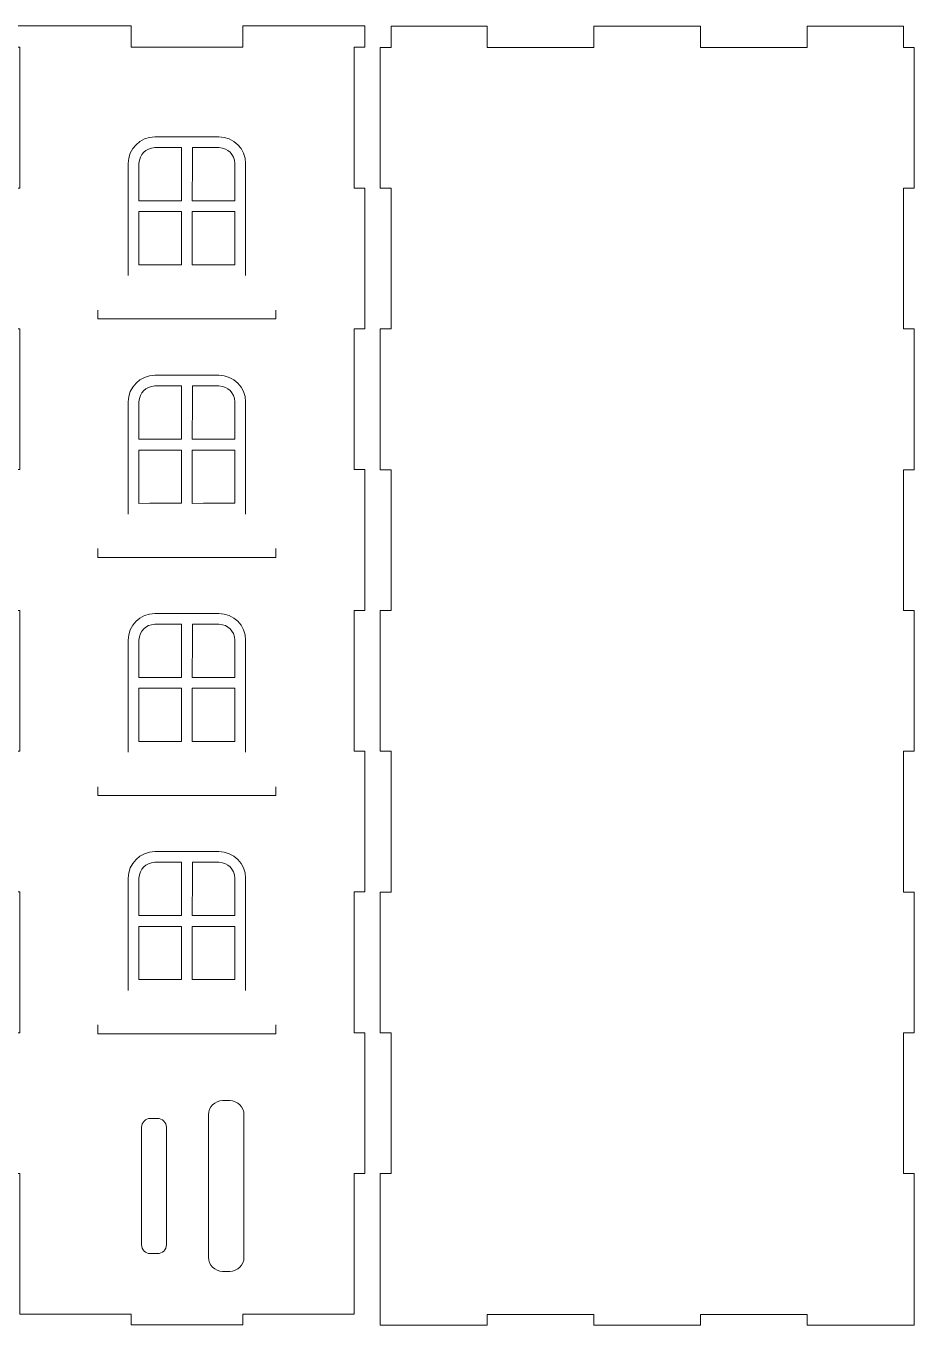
# Model space of a CAD drawing. Header units: millimetres. Extents: x -494 to 494, y -418 to 418.
# Drawn here: x -15.2 to 234.4, y -418.2 to -53.2 of the extents above; entities that cross this region are included whole.
import ezdxf

# ---------------------------------------------------------------- set-up
doc = ezdxf.new("R2010")
doc.units = ezdxf.units.MM
doc.header["$MEASUREMENT"] = 0

msp = doc.modelspace()

# ---------------------------------------------------------------- linework, layer by layer
at = {"lineweight": 9}
for points, knots in [([(77.0601, -375.596), (77.0601, -375.596), (77.0601, -415.156), (77.0601, -415.156), (77.0601, -415.156), (77.0601, -415.156), (45.7201, -415.156), (45.7201, -415.156), (45.7201, -415.156), (45.7201, -415.156), (45.7201, -418.156), (45.7201, -418.156), (45.7201, -418.156), (45.7201, -418.156), (14.3901, -418.156), (14.3901, -418.156), (14.3901, -418.156), (14.3901, -418.156), (14.3901, -415.156), (14.3901, -415.156), (14.3901, -415.156), (14.3901, -415.156), (-16.9399, -415.156), (-16.9399, -415.156), (-16.9399, -415.156), (-16.9399, -415.156), (-16.9399, -375.596), (-16.9399, -375.596), (-16.9399, -375.596), (-16.9399, -375.596), (-19.9399, -375.596), (-19.9399, -375.596), (-19.9399, -375.596), (-19.9399, -375.596), (-19.9399, -336.046), (-19.9399, -336.046), (-19.9399, -336.046), (-19.9399, -336.046), (-16.9399, -336.046), (-16.9399, -336.046), (-16.9399, -336.046), (-16.9399, -336.046), (-16.9399, -296.486), (-16.9399, -296.486), (-16.9399, -296.486), (-16.9399, -296.486), (-19.9399, -296.486), (-19.9399, -296.486), (-19.9399, -296.486), (-19.9399, -296.486), (-19.9399, -256.936), (-19.9399, -256.936), (-19.9399, -256.936), (-19.9399, -256.936), (-16.9399, -256.936), (-16.9399, -256.936), (-16.9399, -256.936), (-16.9399, -256.936), (-16.9399, -217.376), (-16.9399, -217.376), (-16.9399, -217.376), (-16.9399, -217.376), (-19.9399, -217.376), (-19.9399, -217.376), (-19.9399, -217.376), (-19.9399, -217.376), (-19.9399, -177.816), (-19.9399, -177.816), (-19.9399, -177.816), (-19.9399, -177.816), (-16.9399, -177.816), (-16.9399, -177.816), (-16.9399, -177.816), (-16.9399, -177.816), (-16.9399, -138.266), (-16.9399, -138.266), (-16.9399, -138.266), (-16.9399, -138.266), (-19.9399, -138.266), (-19.9399, -138.266), (-19.9399, -138.266), (-19.9399, -138.266), (-19.9399, -98.706), (-19.9399, -98.706), (-19.9399, -98.706), (-19.9399, -98.706), (-16.9399, -98.706), (-16.9399, -98.706), (-16.9399, -98.706), (-16.9399, -98.706), (-16.9399, -59.156), (-16.9399, -59.156), (-16.9399, -59.156), (-16.9399, -59.156), (-19.9399, -59.156), (-19.9399, -59.156), (-19.9399, -59.156), (-19.9399, -59.156), (-19.9399, -53.156), (-19.9399, -53.156), (-19.9399, -53.156), (-19.9399, -53.156), (14.3901, -53.156), (14.3901, -53.156), (14.3901, -53.156), (14.3901, -53.156), (14.3901, -59.156), (14.3901, -59.156), (14.3901, -59.156), (14.3901, -59.156), (45.7201, -59.156), (45.7201, -59.156), (45.7201, -59.156), (45.7201, -59.156), (45.7201, -53.156), (45.7201, -53.156), (45.7201, -53.156), (45.7201, -53.156), (80.0601, -53.156), (80.0601, -53.156), (80.0601, -53.156), (80.0601, -53.156), (80.0601, -59.156), (80.0601, -59.156), (80.0601, -59.156), (80.0601, -59.156), (77.0601, -59.156), (77.0601, -59.156), (77.0601, -59.156), (77.0601, -59.156), (77.0601, -98.706), (77.0601, -98.706), (77.0601, -98.706), (77.0601, -98.706), (80.0601, -98.706), (80.0601, -98.706), (80.0601, -98.706), (80.0601, -98.706), (80.0601, -138.266), (80.0601, -138.266), (80.0601, -138.266), (80.0601, -138.266), (77.0601, -138.266), (77.0601, -138.266), (77.0601, -138.266), (77.0601, -138.266), (77.0601, -177.816), (77.0601, -177.816), (77.0601, -177.816), (77.0601, -177.816), (80.0601, -177.816), (80.0601, -177.816), (80.0601, -177.816), (80.0601, -177.816), (80.0601, -217.376), (80.0601, -217.376), (80.0601, -217.376), (80.0601, -217.376), (77.0601, -217.376), (77.0601, -217.376), (77.0601, -217.376), (77.0601, -217.376), (77.0601, -256.936), (77.0601, -256.936), (77.0601, -256.936), (77.0601, -256.936), (80.0601, -256.936), (80.0601, -256.936), (80.0601, -256.936), (80.0601, -256.936), (80.0601, -296.486), (80.0601, -296.486), (80.0601, -296.486), (80.0601, -296.486), (77.0601, -296.486), (77.0601, -296.486), (77.0601, -296.486), (77.0601, -296.486), (77.0601, -336.046), (77.0601, -336.046), (77.0601, -336.046), (77.0601, -336.046), (80.0601, -336.046), (80.0601, -336.046), (80.0601, -336.046), (80.0601, -336.046), (80.0601, -375.596), (80.0601, -375.596), (80.0601, -375.596), (80.0601, -375.596), (77.0601, -375.596), (77.0601, -375.596)], [0, 0, 0, 0, 0.02040816, 0.02040816, 0.02040816, 0.02040816, 0.04081633, 0.04081633, 0.04081633, 0.04081633, 0.06122449, 0.06122449, 0.06122449, 0.06122449, 0.08163265, 0.08163265, 0.08163265, 0.08163265, 0.10204082, 0.10204082, 0.10204082, 0.10204082, 0.12244898, 0.12244898, 0.12244898, 0.12244898, 0.14285714, 0.14285714, 0.14285714, 0.14285714, 0.16326531, 0.16326531, 0.16326531, 0.16326531, 0.18367347, 0.18367347, 0.18367347, 0.18367347, 0.20408163, 0.20408163, 0.20408163, 0.20408163, 0.2244898, 0.2244898, 0.2244898, 0.2244898, 0.24489796, 0.24489796, 0.24489796, 0.24489796, 0.26530612, 0.26530612, 0.26530612, 0.26530612, 0.28571429, 0.28571429, 0.28571429, 0.28571429, 0.30612245, 0.30612245, 0.30612245, 0.30612245, 0.32653061, 0.32653061, 0.32653061, 0.32653061, 0.34693878, 0.34693878, 0.34693878, 0.34693878, 0.36734694, 0.36734694, 0.36734694, 0.36734694, 0.3877551, 0.3877551, 0.3877551, 0.3877551, 0.40816327, 0.40816327, 0.40816327, 0.40816327, 0.42857143, 0.42857143, 0.42857143, 0.42857143, 0.44897959, 0.44897959, 0.44897959, 0.44897959, 0.46938776, 0.46938776, 0.46938776, 0.46938776, 0.48979592, 0.48979592, 0.48979592, 0.48979592, 0.51020408, 0.51020408, 0.51020408, 0.51020408, 0.53061224, 0.53061224, 0.53061224, 0.53061224, 0.55102041, 0.55102041, 0.55102041, 0.55102041, 0.57142857, 0.57142857, 0.57142857, 0.57142857, 0.59183673, 0.59183673, 0.59183673, 0.59183673, 0.6122449, 0.6122449, 0.6122449, 0.6122449, 0.63265306, 0.63265306, 0.63265306, 0.63265306, 0.65306122, 0.65306122, 0.65306122, 0.65306122, 0.67346939, 0.67346939, 0.67346939, 0.67346939, 0.69387755, 0.69387755, 0.69387755, 0.69387755, 0.71428571, 0.71428571, 0.71428571, 0.71428571, 0.73469388, 0.73469388, 0.73469388, 0.73469388, 0.75510204, 0.75510204, 0.75510204, 0.75510204, 0.7755102, 0.7755102, 0.7755102, 0.7755102, 0.79591837, 0.79591837, 0.79591837, 0.79591837, 0.81632653, 0.81632653, 0.81632653, 0.81632653, 0.83673469, 0.83673469, 0.83673469, 0.83673469, 0.85714286, 0.85714286, 0.85714286, 0.85714286, 0.87755102, 0.87755102, 0.87755102, 0.87755102, 0.89795918, 0.89795918, 0.89795918, 0.89795918, 0.91836735, 0.91836735, 0.91836735, 0.91836735, 0.93877551, 0.93877551, 0.93877551, 0.93877551, 0.95918367, 0.95918367, 0.95918367, 0.95918367, 1, 1, 1, 1]), ([(84.409, -375.6443), (84.409, -375.6443), (84.409, -418.1943), (84.409, -418.1943), (84.409, -418.1943), (84.409, -418.1943), (114.409, -418.1943), (114.409, -418.1943), (114.409, -418.1943), (114.409, -418.1943), (114.409, -415.1943), (114.409, -415.1943), (114.409, -415.1943), (114.409, -415.1943), (144.409, -415.1943), (144.409, -415.1943), (144.409, -415.1943), (144.409, -415.1943), (144.409, -418.1943), (144.409, -418.1943), (144.409, -418.1943), (144.409, -418.1943), (174.409, -418.1943), (174.409, -418.1943), (174.409, -418.1943), (174.409, -418.1943), (174.409, -415.1943), (174.409, -415.1943), (174.409, -415.1943), (174.409, -415.1943), (204.409, -415.1943), (204.409, -415.1943), (204.409, -415.1943), (204.409, -415.1943), (204.409, -418.1943), (204.409, -418.1943), (204.409, -418.1943), (204.409, -418.1943), (234.409, -418.1943), (234.409, -418.1943), (234.409, -418.1943), (234.409, -418.1943), (234.409, -375.6443), (234.409, -375.6443), (234.409, -375.6443), (234.409, -375.6443), (231.409, -375.6443), (231.409, -375.6443), (231.409, -375.6443), (231.409, -375.6443), (231.409, -336.0843), (231.409, -336.0843), (231.409, -336.0843), (231.409, -336.0843), (234.409, -336.0843), (234.409, -336.0843), (234.409, -336.0843), (234.409, -336.0843), (234.409, -296.5343), (234.409, -296.5343), (234.409, -296.5343), (234.409, -296.5343), (231.409, -296.5343), (231.409, -296.5343), (231.409, -296.5343), (231.409, -296.5343), (231.409, -256.9743), (231.409, -256.9743), (231.409, -256.9743), (231.409, -256.9743), (234.409, -256.9743), (234.409, -256.9743), (234.409, -256.9743), (234.409, -256.9743), (234.409, -217.4143), (234.409, -217.4143), (234.409, -217.4143), (234.409, -217.4143), (231.409, -217.4143), (231.409, -217.4143), (231.409, -217.4143), (231.409, -217.4143), (231.409, -177.8643), (231.409, -177.8643), (231.409, -177.8643), (231.409, -177.8643), (234.409, -177.8643), (234.409, -177.8643), (234.409, -177.8643), (234.409, -177.8643), (234.409, -138.3043), (234.409, -138.3043), (234.409, -138.3043), (234.409, -138.3043), (231.409, -138.3043), (231.409, -138.3043), (231.409, -138.3043), (231.409, -138.3043), (231.409, -98.7543), (231.409, -98.7543), (231.409, -98.7543), (231.409, -98.7543), (234.409, -98.7543), (234.409, -98.7543), (234.409, -98.7543), (234.409, -98.7543), (234.409, -59.1943), (234.409, -59.1943), (234.409, -59.1943), (234.409, -59.1943), (231.409, -59.1943), (231.409, -59.1943), (231.409, -59.1943), (231.409, -59.1943), (231.409, -53.1943), (231.409, -53.1943), (231.409, -53.1943), (231.409, -53.1943), (204.409, -53.1943), (204.409, -53.1943), (204.409, -53.1943), (204.409, -53.1943), (204.409, -59.1943), (204.409, -59.1943), (204.409, -59.1943), (204.409, -59.1943), (174.409, -59.1943), (174.409, -59.1943), (174.409, -59.1943), (174.409, -59.1943), (174.409, -53.1943), (174.409, -53.1943), (174.409, -53.1943), (174.409, -53.1943), (144.409, -53.1943), (144.409, -53.1943), (144.409, -53.1943), (144.409, -53.1943), (144.409, -59.1943), (144.409, -59.1943), (144.409, -59.1943), (144.409, -59.1943), (114.409, -59.1943), (114.409, -59.1943), (114.409, -59.1943), (114.409, -59.1943), (114.409, -53.1943), (114.409, -53.1943), (114.409, -53.1943), (114.409, -53.1943), (87.409, -53.1943), (87.409, -53.1943), (87.409, -53.1943), (87.409, -53.1943), (87.409, -59.1943), (87.409, -59.1943), (87.409, -59.1943), (87.409, -59.1943), (84.409, -59.1943), (84.409, -59.1943), (84.409, -59.1943), (84.409, -59.1943), (84.409, -98.7543), (84.409, -98.7543), (84.409, -98.7543), (84.409, -98.7543), (87.409, -98.7543), (87.409, -98.7543), (87.409, -98.7543), (87.409, -98.7543), (87.409, -138.3043), (87.409, -138.3043), (87.409, -138.3043), (87.409, -138.3043), (84.409, -138.3043), (84.409, -138.3043), (84.409, -138.3043), (84.409, -138.3043), (84.409, -177.8643), (84.409, -177.8643), (84.409, -177.8643), (84.409, -177.8643), (87.409, -177.8643), (87.409, -177.8643), (87.409, -177.8643), (87.409, -177.8643), (87.409, -217.4143), (87.409, -217.4143), (87.409, -217.4143), (87.409, -217.4143), (84.409, -217.4143), (84.409, -217.4143), (84.409, -217.4143), (84.409, -217.4143), (84.409, -256.9743), (84.409, -256.9743), (84.409, -256.9743), (84.409, -256.9743), (87.409, -256.9743), (87.409, -256.9743), (87.409, -256.9743), (87.409, -256.9743), (87.409, -296.5343), (87.409, -296.5343), (87.409, -296.5343), (87.409, -296.5343), (84.409, -296.5343), (84.409, -296.5343), (84.409, -296.5343), (84.409, -296.5343), (84.409, -336.0843), (84.409, -336.0843), (84.409, -336.0843), (84.409, -336.0843), (87.409, -336.0843), (87.409, -336.0843), (87.409, -336.0843), (87.409, -336.0843), (87.409, -375.6443), (87.409, -375.6443), (87.409, -375.6443), (87.409, -375.6443), (84.409, -375.6443), (84.409, -375.6443)], [0, 0, 0, 0, 0.01754386, 0.01754386, 0.01754386, 0.01754386, 0.03508772, 0.03508772, 0.03508772, 0.03508772, 0.05263158, 0.05263158, 0.05263158, 0.05263158, 0.07017544, 0.07017544, 0.07017544, 0.07017544, 0.0877193, 0.0877193, 0.0877193, 0.0877193, 0.10526316, 0.10526316, 0.10526316, 0.10526316, 0.12280702, 0.12280702, 0.12280702, 0.12280702, 0.14035088, 0.14035088, 0.14035088, 0.14035088, 0.15789474, 0.15789474, 0.15789474, 0.15789474, 0.1754386, 0.1754386, 0.1754386, 0.1754386, 0.19298246, 0.19298246, 0.19298246, 0.19298246, 0.21052632, 0.21052632, 0.21052632, 0.21052632, 0.22807018, 0.22807018, 0.22807018, 0.22807018, 0.24561404, 0.24561404, 0.24561404, 0.24561404, 0.26315789, 0.26315789, 0.26315789, 0.26315789, 0.28070175, 0.28070175, 0.28070175, 0.28070175, 0.29824561, 0.29824561, 0.29824561, 0.29824561, 0.31578947, 0.31578947, 0.31578947, 0.31578947, 0.33333333, 0.33333333, 0.33333333, 0.33333333, 0.35087719, 0.35087719, 0.35087719, 0.35087719, 0.36842105, 0.36842105, 0.36842105, 0.36842105, 0.38596491, 0.38596491, 0.38596491, 0.38596491, 0.40350877, 0.40350877, 0.40350877, 0.40350877, 0.42105263, 0.42105263, 0.42105263, 0.42105263, 0.43859649, 0.43859649, 0.43859649, 0.43859649, 0.45614035, 0.45614035, 0.45614035, 0.45614035, 0.47368421, 0.47368421, 0.47368421, 0.47368421, 0.49122807, 0.49122807, 0.49122807, 0.49122807, 0.50877193, 0.50877193, 0.50877193, 0.50877193, 0.52631579, 0.52631579, 0.52631579, 0.52631579, 0.54385965, 0.54385965, 0.54385965, 0.54385965, 0.56140351, 0.56140351, 0.56140351, 0.56140351, 0.57894737, 0.57894737, 0.57894737, 0.57894737, 0.59649123, 0.59649123, 0.59649123, 0.59649123, 0.61403509, 0.61403509, 0.61403509, 0.61403509, 0.63157895, 0.63157895, 0.63157895, 0.63157895, 0.64912281, 0.64912281, 0.64912281, 0.64912281, 0.66666667, 0.66666667, 0.66666667, 0.66666667, 0.68421053, 0.68421053, 0.68421053, 0.68421053, 0.70175439, 0.70175439, 0.70175439, 0.70175439, 0.71929825, 0.71929825, 0.71929825, 0.71929825, 0.73684211, 0.73684211, 0.73684211, 0.73684211, 0.75438596, 0.75438596, 0.75438596, 0.75438596, 0.77192982, 0.77192982, 0.77192982, 0.77192982, 0.78947368, 0.78947368, 0.78947368, 0.78947368, 0.80701754, 0.80701754, 0.80701754, 0.80701754, 0.8245614, 0.8245614, 0.8245614, 0.8245614, 0.84210526, 0.84210526, 0.84210526, 0.84210526, 0.85964912, 0.85964912, 0.85964912, 0.85964912, 0.87719298, 0.87719298, 0.87719298, 0.87719298, 0.89473684, 0.89473684, 0.89473684, 0.89473684, 0.9122807, 0.9122807, 0.9122807, 0.9122807, 0.92982456, 0.92982456, 0.92982456, 0.92982456, 0.94736842, 0.94736842, 0.94736842, 0.94736842, 0.96491228, 0.96491228, 0.96491228, 0.96491228, 1, 1, 1, 1]), ([(16.5679, -91.8084), (16.5679, -99.8085), (16.5679, -102.2871), (16.5679, -102.2871), (16.5679, -102.2871), (25.5679, -102.287), (28.5462, -102.287), (28.5462, -102.287), (28.5462, -102.287), (28.5462, -91.287), (28.4804, -87.3084), (28.4804, -87.3084), (28.4804, -87.3084), (22.4803, -87.3084), (21.0678, -87.3084), (21.0678, -87.3084), (21.0678, -87.3084), (18.3487, -87.5586), (16.8487, -89.0586), (16.5679, -91.8084)], [0, 0, 0, 0, 0.16666667, 0.16666667, 0.16666667, 0.16666667, 0.33333333, 0.33333333, 0.33333333, 0.33333333, 0.5, 0.5, 0.5, 0.5, 0.66666667, 0.66666667, 0.66666667, 0.66666667, 1, 1, 1, 1]), ([(43.5463, -91.8084), (43.5463, -99.8085), (43.5463, -102.2871), (43.5463, -102.2871), (43.5463, -102.2871), (34.5463, -102.287), (31.568, -102.287), (31.568, -102.287), (31.568, -102.287), (31.568, -91.287), (31.6338, -87.3084), (31.6338, -87.3084), (31.6338, -87.3084), (37.6339, -87.3084), (39.0464, -87.3084), (39.0464, -87.3084), (39.0464, -87.3084), (41.7655, -87.5586), (43.2655, -89.0586), (43.5463, -91.8084)], [0, 0, 0, 0, 0.16666667, 0.16666667, 0.16666667, 0.16666667, 0.33333333, 0.33333333, 0.33333333, 0.33333333, 0.5, 0.5, 0.5, 0.5, 0.66666667, 0.66666667, 0.66666667, 0.66666667, 1, 1, 1, 1]), ([(16.5679, -105.3084), (16.5679, -113.3085), (16.5679, -120.2871), (16.5679, -120.2871), (16.5679, -120.2871), (25.5679, -120.287), (28.5462, -120.287), (28.5462, -120.287), (28.5462, -120.287), (28.5462, -109.287), (28.4804, -105.3084), (28.4804, -105.3084), (28.4804, -105.3084), (22.4803, -105.3084), (16.5679, -105.3084), (16.5679, -105.3084)], [0, 0, 0, 0, 0.2, 0.2, 0.2, 0.2, 0.4, 0.4, 0.4, 0.4, 0.6, 0.6, 0.6, 0.6, 1, 1, 1, 1]), ([(31.5679, -105.3084), (31.5679, -113.3085), (31.5679, -120.2871), (31.5679, -120.2871), (31.5679, -120.2871), (40.5679, -120.287), (43.5462, -120.287), (43.5462, -120.287), (43.5462, -120.287), (43.5462, -109.287), (43.4804, -105.3084), (43.4804, -105.3084), (43.4804, -105.3084), (37.4803, -105.3084), (31.5679, -105.3084), (31.5679, -105.3084)], [0, 0, 0, 0, 0.2, 0.2, 0.2, 0.2, 0.4, 0.4, 0.4, 0.4, 0.6, 0.6, 0.6, 0.6, 1, 1, 1, 1]), ([(16.5679, -158.8165), (16.5679, -166.8166), (16.5679, -169.2952), (16.5679, -169.2952), (16.5679, -169.2952), (25.5679, -169.2951), (28.5462, -169.2951), (28.5462, -169.2951), (28.5462, -169.2951), (28.5462, -158.2951), (28.4804, -154.3165), (28.4804, -154.3165), (28.4804, -154.3165), (22.4803, -154.3165), (21.0678, -154.3165), (21.0678, -154.3165), (21.0678, -154.3165), (18.3487, -154.5667), (16.8487, -156.0667), (16.5679, -158.8165)], [0, 0, 0, 0, 0.16666667, 0.16666667, 0.16666667, 0.16666667, 0.33333333, 0.33333333, 0.33333333, 0.33333333, 0.5, 0.5, 0.5, 0.5, 0.66666667, 0.66666667, 0.66666667, 0.66666667, 1, 1, 1, 1]), ([(43.5463, -158.8165), (43.5463, -166.8166), (43.5463, -169.2952), (43.5463, -169.2952), (43.5463, -169.2952), (34.5463, -169.2951), (31.568, -169.2951), (31.568, -169.2951), (31.568, -169.2951), (31.568, -158.2951), (31.6338, -154.3165), (31.6338, -154.3165), (31.6338, -154.3165), (37.6339, -154.3165), (39.0464, -154.3165), (39.0464, -154.3165), (39.0464, -154.3165), (41.7655, -154.5667), (43.2655, -156.0667), (43.5463, -158.8165)], [0, 0, 0, 0, 0.16666667, 0.16666667, 0.16666667, 0.16666667, 0.33333333, 0.33333333, 0.33333333, 0.33333333, 0.5, 0.5, 0.5, 0.5, 0.66666667, 0.66666667, 0.66666667, 0.66666667, 1, 1, 1, 1]), ([(16.5679, -172.3165), (16.5679, -180.3166), (16.5679, -187.2952), (16.5679, -187.2952), (16.5679, -187.2952), (25.5679, -187.2951), (28.5462, -187.2951), (28.5462, -187.2951), (28.5462, -187.2951), (28.5462, -176.2951), (28.4804, -172.3165), (28.4804, -172.3165), (28.4804, -172.3165), (22.4803, -172.3165), (16.5679, -172.3165), (16.5679, -172.3165)], [0, 0, 0, 0, 0.2, 0.2, 0.2, 0.2, 0.4, 0.4, 0.4, 0.4, 0.6, 0.6, 0.6, 0.6, 1, 1, 1, 1]), ([(31.5679, -172.3165), (31.5679, -180.3166), (31.5679, -187.2952), (31.5679, -187.2952), (31.5679, -187.2952), (40.5679, -187.2951), (43.5462, -187.2951), (43.5462, -187.2951), (43.5462, -187.2951), (43.5462, -176.2951), (43.4804, -172.3165), (43.4804, -172.3165), (43.4804, -172.3165), (37.4803, -172.3165), (31.5679, -172.3165), (31.5679, -172.3165)], [0, 0, 0, 0, 0.2, 0.2, 0.2, 0.2, 0.4, 0.4, 0.4, 0.4, 0.6, 0.6, 0.6, 0.6, 1, 1, 1, 1]), ([(16.5679, -225.7465), (16.5679, -233.7466), (16.5679, -236.2252), (16.5679, -236.2252), (16.5679, -236.2252), (25.5679, -236.2251), (28.5462, -236.2251), (28.5462, -236.2251), (28.5462, -236.2251), (28.5462, -225.2251), (28.4804, -221.2465), (28.4804, -221.2465), (28.4804, -221.2465), (22.4803, -221.2465), (21.0678, -221.2465), (21.0678, -221.2465), (21.0678, -221.2465), (18.3487, -221.4967), (16.8487, -222.9967), (16.5679, -225.7465)], [0, 0, 0, 0, 0.16666667, 0.16666667, 0.16666667, 0.16666667, 0.33333333, 0.33333333, 0.33333333, 0.33333333, 0.5, 0.5, 0.5, 0.5, 0.66666667, 0.66666667, 0.66666667, 0.66666667, 1, 1, 1, 1]), ([(43.5463, -225.7465), (43.5463, -233.7466), (43.5463, -236.2252), (43.5463, -236.2252), (43.5463, -236.2252), (34.5463, -236.2251), (31.568, -236.2251), (31.568, -236.2251), (31.568, -236.2251), (31.568, -225.2251), (31.6338, -221.2465), (31.6338, -221.2465), (31.6338, -221.2465), (37.6339, -221.2465), (39.0464, -221.2465), (39.0464, -221.2465), (39.0464, -221.2465), (41.7655, -221.4967), (43.2655, -222.9967), (43.5463, -225.7465)], [0, 0, 0, 0, 0.16666667, 0.16666667, 0.16666667, 0.16666667, 0.33333333, 0.33333333, 0.33333333, 0.33333333, 0.5, 0.5, 0.5, 0.5, 0.66666667, 0.66666667, 0.66666667, 0.66666667, 1, 1, 1, 1]), ([(16.5679, -239.2465), (16.5679, -247.2466), (16.5679, -254.2252), (16.5679, -254.2252), (16.5679, -254.2252), (25.5679, -254.2251), (28.5462, -254.2251), (28.5462, -254.2251), (28.5462, -254.2251), (28.5462, -243.2251), (28.4804, -239.2465), (28.4804, -239.2465), (28.4804, -239.2465), (22.4803, -239.2465), (16.5679, -239.2465), (16.5679, -239.2465)], [0, 0, 0, 0, 0.2, 0.2, 0.2, 0.2, 0.4, 0.4, 0.4, 0.4, 0.6, 0.6, 0.6, 0.6, 1, 1, 1, 1]), ([(31.5679, -239.2465), (31.5679, -247.2466), (31.5679, -254.2252), (31.5679, -254.2252), (31.5679, -254.2252), (40.5679, -254.2251), (43.5462, -254.2251), (43.5462, -254.2251), (43.5462, -254.2251), (43.5462, -243.2251), (43.4804, -239.2465), (43.4804, -239.2465), (43.4804, -239.2465), (37.4803, -239.2465), (31.5679, -239.2465), (31.5679, -239.2465)], [0, 0, 0, 0, 0.2, 0.2, 0.2, 0.2, 0.4, 0.4, 0.4, 0.4, 0.6, 0.6, 0.6, 0.6, 1, 1, 1, 1]), ([(16.5679, -292.6671), (16.5679, -300.6672), (16.5679, -303.1458), (16.5679, -303.1458), (16.5679, -303.1458), (25.5679, -303.1457), (28.5462, -303.1457), (28.5462, -303.1457), (28.5462, -303.1457), (28.5462, -292.1457), (28.4804, -288.1671), (28.4804, -288.1671), (28.4804, -288.1671), (22.4803, -288.1671), (21.0678, -288.1671), (21.0678, -288.1671), (21.0678, -288.1671), (18.3487, -288.4173), (16.8487, -289.9173), (16.5679, -292.6671)], [0, 0, 0, 0, 0.16666667, 0.16666667, 0.16666667, 0.16666667, 0.33333333, 0.33333333, 0.33333333, 0.33333333, 0.5, 0.5, 0.5, 0.5, 0.66666667, 0.66666667, 0.66666667, 0.66666667, 1, 1, 1, 1]), ([(43.5463, -292.6671), (43.5463, -300.6672), (43.5463, -303.1458), (43.5463, -303.1458), (43.5463, -303.1458), (34.5463, -303.1457), (31.568, -303.1457), (31.568, -303.1457), (31.568, -303.1457), (31.568, -292.1457), (31.6338, -288.1671), (31.6338, -288.1671), (31.6338, -288.1671), (37.6339, -288.1671), (39.0464, -288.1671), (39.0464, -288.1671), (39.0464, -288.1671), (41.7655, -288.4173), (43.2655, -289.9173), (43.5463, -292.6671)], [0, 0, 0, 0, 0.16666667, 0.16666667, 0.16666667, 0.16666667, 0.33333333, 0.33333333, 0.33333333, 0.33333333, 0.5, 0.5, 0.5, 0.5, 0.66666667, 0.66666667, 0.66666667, 0.66666667, 1, 1, 1, 1]), ([(16.5679, -306.1671), (16.5679, -314.1672), (16.5679, -321.1458), (16.5679, -321.1458), (16.5679, -321.1458), (25.5679, -321.1457), (28.5462, -321.1457), (28.5462, -321.1457), (28.5462, -321.1457), (28.5462, -310.1457), (28.4804, -306.1671), (28.4804, -306.1671), (28.4804, -306.1671), (22.4803, -306.1671), (16.5679, -306.1671), (16.5679, -306.1671)], [0, 0, 0, 0, 0.2, 0.2, 0.2, 0.2, 0.4, 0.4, 0.4, 0.4, 0.6, 0.6, 0.6, 0.6, 1, 1, 1, 1]), ([(31.5679, -306.1671), (31.5679, -314.1672), (31.5679, -321.1458), (31.5679, -321.1458), (31.5679, -321.1458), (40.5679, -321.1457), (43.5462, -321.1457), (43.5462, -321.1457), (43.5462, -321.1457), (43.5462, -310.1457), (43.4804, -306.1671), (43.4804, -306.1671), (43.4804, -306.1671), (37.4803, -306.1671), (31.5679, -306.1671), (31.5679, -306.1671)], [0, 0, 0, 0, 0.2, 0.2, 0.2, 0.2, 0.4, 0.4, 0.4, 0.4, 0.6, 0.6, 0.6, 0.6, 1, 1, 1, 1]), ([(40.0893, -355.1331), (40.0893, -355.1331), (42.0893, -355.1331), (42.0893, -355.1331), (42.0893, -355.1331), (44.2893, -355.1331), (46.0893, -356.9331), (46.0893, -359.1331), (46.0893, -359.1331), (46.0893, -359.1331), (46.0893, -399.1331), (46.0893, -399.1331), (46.0893, -399.1331), (46.0893, -401.3331), (44.2893, -403.1331), (42.0893, -403.1331), (42.0893, -403.1331), (42.0893, -403.1331), (40.0893, -403.1331), (40.0893, -403.1331), (40.0893, -403.1331), (37.8893, -403.1331), (36.0893, -401.3331), (36.0893, -399.1331), (36.0893, -399.1331), (36.0893, -399.1331), (36.0893, -359.1331), (36.0893, -359.1331), (36.0893, -359.1331), (36.0893, -356.9331), (37.8893, -355.1331), (40.0893, -355.1331)], [0, 0, 0, 0, 0.11111111, 0.11111111, 0.11111111, 0.11111111, 0.22222222, 0.22222222, 0.22222222, 0.22222222, 0.33333333, 0.33333333, 0.33333333, 0.33333333, 0.44444444, 0.44444444, 0.44444444, 0.44444444, 0.55555556, 0.55555556, 0.55555556, 0.55555556, 0.66666667, 0.66666667, 0.66666667, 0.66666667, 0.77777778, 0.77777778, 0.77777778, 0.77777778, 1, 1, 1, 1]), ([(21.7893, -360.1331), (21.7893, -360.1331), (19.7893, -360.1331), (19.7893, -360.1331), (19.7893, -360.1331), (18.4163, -360.1331), (17.2893, -361.2601), (17.2893, -362.6331), (17.2893, -362.6331), (17.2893, -362.6331), (17.2893, -395.6331), (17.2893, -395.6331), (17.2893, -395.6331), (17.2893, -397.0061), (18.4163, -398.1331), (19.7893, -398.1331), (19.7893, -398.1331), (19.7893, -398.1331), (21.7893, -398.1331), (21.7893, -398.1331), (21.7893, -398.1331), (23.1623, -398.1331), (24.2893, -397.0061), (24.2893, -395.6331), (24.2893, -395.6331), (24.2893, -395.6331), (24.2893, -362.6331), (24.2893, -362.6331), (24.2893, -362.6331), (24.2893, -361.2601), (23.1623, -360.1331), (21.7893, -360.1331)], [0, 0, 0, 0, 0.11111111, 0.11111111, 0.11111111, 0.11111111, 0.22222222, 0.22222222, 0.22222222, 0.22222222, 0.33333333, 0.33333333, 0.33333333, 0.33333333, 0.44444444, 0.44444444, 0.44444444, 0.44444444, 0.55555556, 0.55555556, 0.55555556, 0.55555556, 0.66666667, 0.66666667, 0.66666667, 0.66666667, 0.77777778, 0.77777778, 0.77777778, 0.77777778, 1, 1, 1, 1])]:
    msp.add_open_spline(points, degree=3, knots=knots, dxfattribs=at)
at = {"color": 5, "lineweight": 9}
for points, knots in [([(46.5463, -123.3084), (46.5463, -123.3084), (46.5463, -91.8084), (46.5463, -91.8084), (46.5463, -91.8084), (46.5463, -87.6834), (43.1713, -84.3084), (39.0464, -84.3084), (39.0464, -84.3084), (39.0464, -84.3084), (21.0463, -84.3084), (21.0463, -84.3084), (21.0463, -84.3084), (16.9214, -84.3084), (13.5463, -87.6834), (13.5463, -91.8084), (13.5463, -91.8084), (13.5463, -91.8084), (13.5463, -123.3084), (13.5463, -123.3084)], [0, 0, 0, 0, 0.16666667, 0.16666667, 0.16666667, 0.16666667, 0.33333333, 0.33333333, 0.33333333, 0.33333333, 0.5, 0.5, 0.5, 0.5, 0.66666667, 0.66666667, 0.66666667, 0.66666667, 1, 1, 1, 1]), ([(5.0499, -133.0087), (5.0499, -133.0087), (5.0499, -135.4775), (5.0499, -135.4775), (5.0499, -135.4775), (5.0499, -135.4775), (55.0807, -135.4775), (55.0807, -135.4775), (55.0807, -135.4775), (55.0807, -135.4775), (55.0807, -133.0087), (55.0807, -133.0087)], [0, 0, 0, 0, 0.25, 0.25, 0.25, 0.25, 0.5, 0.5, 0.5, 0.5, 1, 1, 1, 1]), ([(46.5463, -190.3165), (46.5463, -190.3165), (46.5463, -158.8165), (46.5463, -158.8165), (46.5463, -158.8165), (46.5463, -154.6915), (43.1713, -151.3165), (39.0464, -151.3165), (39.0464, -151.3165), (39.0464, -151.3165), (21.0463, -151.3165), (21.0463, -151.3165), (21.0463, -151.3165), (16.9214, -151.3165), (13.5463, -154.6915), (13.5463, -158.8165), (13.5463, -158.8165), (13.5463, -158.8165), (13.5463, -190.3165), (13.5463, -190.3165)], [0, 0, 0, 0, 0.16666667, 0.16666667, 0.16666667, 0.16666667, 0.33333333, 0.33333333, 0.33333333, 0.33333333, 0.5, 0.5, 0.5, 0.5, 0.66666667, 0.66666667, 0.66666667, 0.66666667, 1, 1, 1, 1]), ([(5.0499, -200.0168), (5.0499, -200.0168), (5.0499, -202.4856), (5.0499, -202.4856), (5.0499, -202.4856), (5.0499, -202.4856), (55.0807, -202.4856), (55.0807, -202.4856), (55.0807, -202.4856), (55.0807, -202.4856), (55.0807, -200.0168), (55.0807, -200.0168)], [0, 0, 0, 0, 0.25, 0.25, 0.25, 0.25, 0.5, 0.5, 0.5, 0.5, 1, 1, 1, 1]), ([(46.5463, -257.2465), (46.5463, -257.2465), (46.5463, -225.7465), (46.5463, -225.7465), (46.5463, -225.7465), (46.5463, -221.6215), (43.1713, -218.2465), (39.0464, -218.2465), (39.0464, -218.2465), (39.0464, -218.2465), (21.0463, -218.2465), (21.0463, -218.2465), (21.0463, -218.2465), (16.9214, -218.2465), (13.5463, -221.6215), (13.5463, -225.7465), (13.5463, -225.7465), (13.5463, -225.7465), (13.5463, -257.2465), (13.5463, -257.2465)], [0, 0, 0, 0, 0.16666667, 0.16666667, 0.16666667, 0.16666667, 0.33333333, 0.33333333, 0.33333333, 0.33333333, 0.5, 0.5, 0.5, 0.5, 0.66666667, 0.66666667, 0.66666667, 0.66666667, 1, 1, 1, 1]), ([(5.0499, -266.9468), (5.0499, -266.9468), (5.0499, -269.4156), (5.0499, -269.4156), (5.0499, -269.4156), (5.0499, -269.4156), (55.0807, -269.4156), (55.0807, -269.4156), (55.0807, -269.4156), (55.0807, -269.4156), (55.0807, -266.9468), (55.0807, -266.9468)], [0, 0, 0, 0, 0.25, 0.25, 0.25, 0.25, 0.5, 0.5, 0.5, 0.5, 1, 1, 1, 1]), ([(46.5463, -324.1671), (46.5463, -324.1671), (46.5463, -292.6671), (46.5463, -292.6671), (46.5463, -292.6671), (46.5463, -288.5421), (43.1713, -285.1671), (39.0464, -285.1671), (39.0464, -285.1671), (39.0464, -285.1671), (21.0463, -285.1671), (21.0463, -285.1671), (21.0463, -285.1671), (16.9214, -285.1671), (13.5463, -288.5421), (13.5463, -292.6671), (13.5463, -292.6671), (13.5463, -292.6671), (13.5463, -324.1671), (13.5463, -324.1671)], [0, 0, 0, 0, 0.16666667, 0.16666667, 0.16666667, 0.16666667, 0.33333333, 0.33333333, 0.33333333, 0.33333333, 0.5, 0.5, 0.5, 0.5, 0.66666667, 0.66666667, 0.66666667, 0.66666667, 1, 1, 1, 1]), ([(5.0499, -333.8674), (5.0499, -333.8674), (5.0499, -336.3362), (5.0499, -336.3362), (5.0499, -336.3362), (5.0499, -336.3362), (55.0807, -336.3362), (55.0807, -336.3362), (55.0807, -336.3362), (55.0807, -336.3362), (55.0807, -333.8674), (55.0807, -333.8674)], [0, 0, 0, 0, 0.25, 0.25, 0.25, 0.25, 0.5, 0.5, 0.5, 0.5, 1, 1, 1, 1])]:
    msp.add_open_spline(points, degree=3, knots=knots, dxfattribs=at)

doc.saveas('drawing.dxf')
